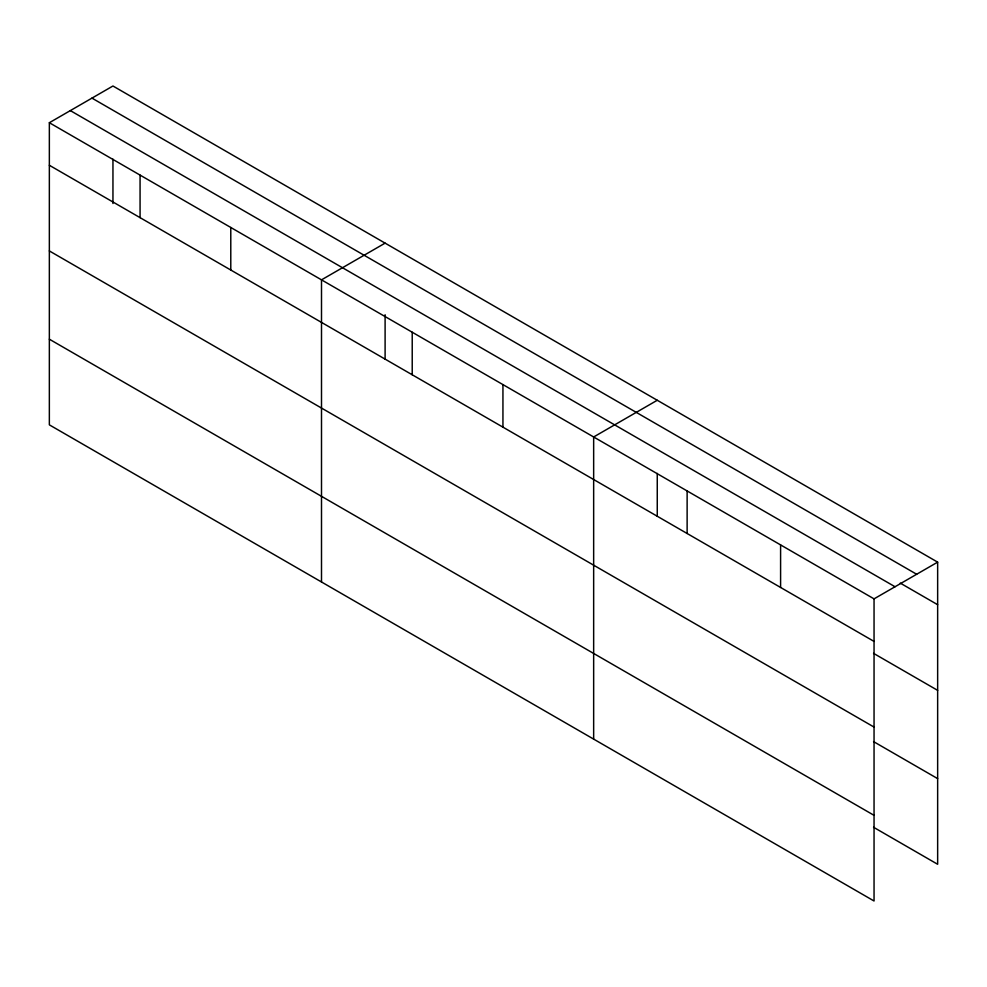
<?xml version="1.0" encoding="UTF-8"?>
<svg xmlns="http://www.w3.org/2000/svg" width="987" height="987" viewBox="0 0 987 987"><rect width="100%" height="100%" fill="white"/><g stroke="black" fill="none" stroke-linecap="round" stroke-linejoin="round"><path stroke-width="1.48" d="M112.95 203.507L112.95 159.154M385.103 359.108L385.103 314.742M657.256 516.238L657.256 473.402M874.05 727.074L874.05 598.862L49.35 122.721L49.35 424.854L874.05 900.995L874.05 727.074L49.35 250.932M873.557 827.266L937.65 864.279L937.65 562.146L112.95 86.005L49.35 122.721M385.103 243.135L321.503 279.852L321.503 581.972M657.256 400.266L593.656 436.982L593.656 739.103M874.05 598.862L937.65 562.146M91.964 98.12L916.664 574.261M900.267 583.107L937.65 604.698M70.336 110.606L895.036 586.747M49.35 165.273L874.05 641.414M873.557 653.357L937.65 690.357M873.557 741.607L937.65 778.62M49.35 339.195L874.05 815.336M780.594 544.898L780.594 587.45M687.125 490.934L687.125 533.486M502.938 384.597L502.938 427.149M412.221 332.224L412.221 374.776M230.785 227.479L230.785 270.019M140.068 175.106L140.068 217.646"/></g></svg>
